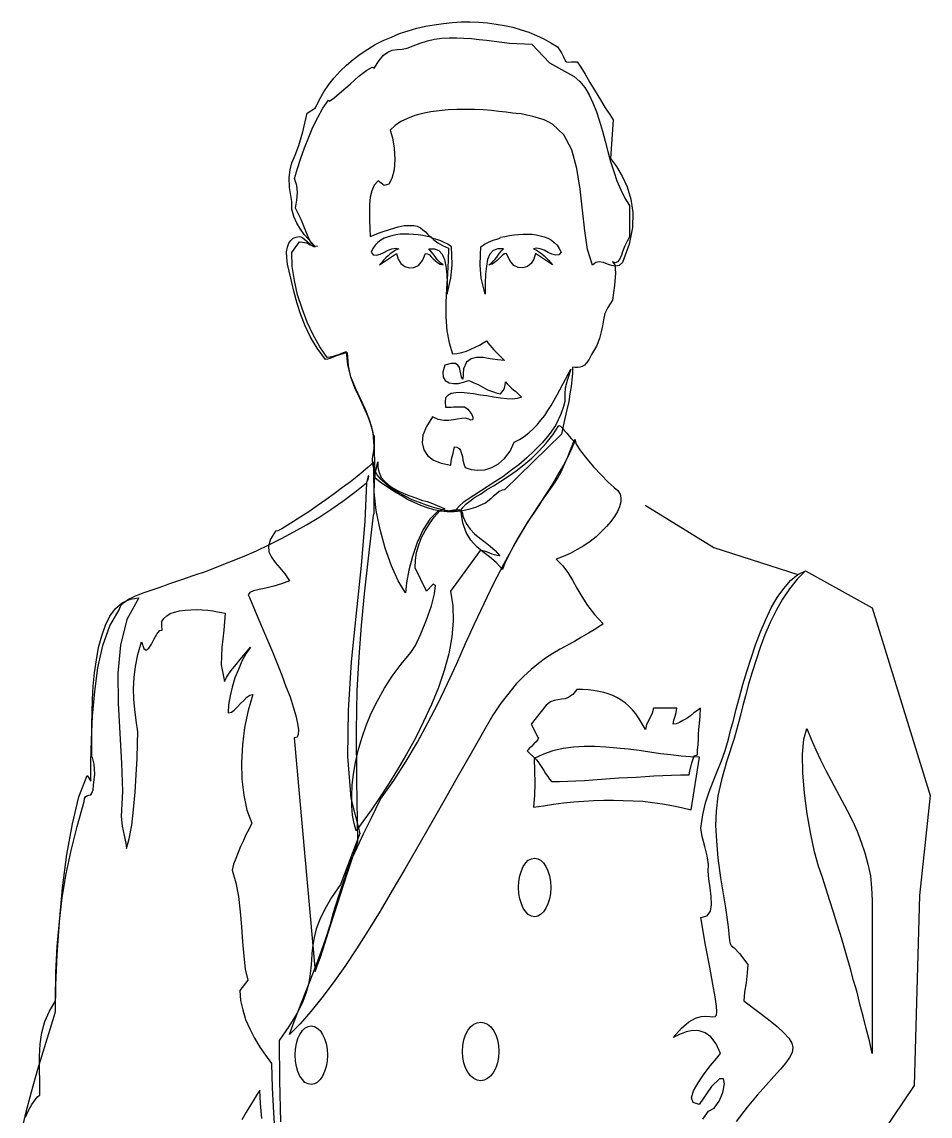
# Model space of a CAD drawing. Extents: x 905 to 967, y -115 to 70.
# Drawn here: x 909.8 to 967.1, y 1.3 to 70.3 of the extents above; entities that cross this region are included whole.
import ezdxf

# ---------------------------------------------------------------- set-up
doc = ezdxf.new("R2010")
doc.units = 0
doc.header["$LTSCALE"] = 25
doc.layers.get('0').update_dxf_attribs({"linetype": 'CONTINUOUS'})
doc.layers.add('7', color=7, linetype='CONTINUOUS')

msp = doc.modelspace()

# ---------------------------------------------------------------- linework, layer by layer
for p, q in [((949.091, 39.817), (953.422, 37.153)), ((953.422, 37.153), (958.729, 35.444)), ((958.729, 35.444), (959.207, 35.683)), ((959.207, 35.683), (963.429, 33.332))]:
    msp.add_line(p, q)
msp.add_lwpolyline([(963.429, 33.332), (967.081, 21.503), (966.414, 15.177), (966.081, 3.19), (963.429, -0.76)])
at = {"layer": '7', "linetype": 'CONTINUOUS'}
for points in [[(937.959, 45.261), (937.74, 45.321), (937.521, 45.301), (937.262, 45.261), (937.003, 45.202), (936.705, 45.162), (936.386, 45.162), (936.028, 45.221), (935.669, 45.401), (935.291, 44.783), (935.071, 44.245), (935.031, 43.748), (935.131, 43.31), (935.37, 42.951), (935.749, 42.673), (936.227, 42.473), (936.824, 42.354), (936.844, 42.572), (936.904, 42.811), (936.984, 43.111), (937.063, 43.509), (937.222, 43.488), (937.361, 43.389), (937.441, 43.27), (937.501, 43.09), (937.56, 42.891), (937.6, 42.673), (937.66, 42.434), (937.74, 42.195), (938.118, 42.075), (938.536, 42.035), (938.975, 42.055), (939.413, 42.195), (939.831, 42.434), (940.229, 42.772), (940.568, 43.23), (940.827, 43.807), (941.165, 43.966), (941.464, 44.166), (941.763, 44.385), (942.021, 44.644), (942.281, 44.902), (942.519, 45.181), (942.758, 45.48), (942.958, 45.799), (943.157, 46.117), (943.356, 46.455), (943.535, 46.794), (943.714, 47.113), (943.893, 47.452), (944.072, 47.77), (944.232, 48.089), (944.411, 48.408), (944.172, 47.691), (944.053, 47.213), (944.033, 46.874), (944.033, 46.635), (944.033, 46.376), (943.953, 46.057), (943.774, 45.56), (943.435, 44.843), (943.037, 44.285), (942.599, 43.748), (942.121, 43.27), (941.623, 42.811), (941.125, 42.373), (940.607, 41.995), (940.11, 41.617), (939.612, 41.298), (939.134, 40.98), (938.696, 40.701), (938.278, 40.442), (937.919, 40.203), (937.621, 39.984), (937.382, 39.785), (937.202, 39.586), (937.103, 39.426), (936.844, 39.446), (936.506, 39.486), (936.147, 39.566), (935.729, 39.685), (935.291, 39.825), (934.853, 39.984), (934.394, 40.163), (933.956, 40.382), (933.518, 40.621), (933.12, 40.86), (932.762, 41.139), (932.443, 41.437), (932.184, 41.736), (932.005, 42.075), (931.905, 42.394), (931.886, 42.752), (931.985, 43.409), (931.985, 44.046), (931.846, 44.743), (931.626, 45.401), (931.347, 46.017), (931.069, 46.615), (930.771, 47.232), (930.532, 47.909), (930.372, 48.626), (930.313, 49.443), (930.194, 49.423), (930.014, 49.383), (929.815, 49.303), (929.616, 49.244), (929.397, 49.164), (929.198, 49.085), (929.039, 49.045), (928.919, 49.024), (928.401, 49.741), (927.983, 50.438), (927.644, 51.136), (927.365, 51.832), (927.127, 52.549), (926.927, 53.326), (926.728, 54.143), (926.529, 55.038), (926.489, 55.457), (926.47, 55.815), (926.529, 56.114), (926.609, 56.353), (926.728, 56.532), (926.888, 56.672), (927.067, 56.751), (927.266, 56.791), (927.365, 56.771), (927.485, 56.691), (927.625, 56.592), (927.764, 56.473), (927.904, 56.333), (928.023, 56.234), (928.162, 56.154), (928.262, 56.134), (928.082, 56.353), (927.843, 56.612), (927.585, 56.911), (927.346, 57.249), (927.107, 57.627), (926.927, 58.046), (926.808, 58.503), (926.789, 59.002), (926.649, 59.878), (926.629, 60.515), (926.689, 60.993), (926.808, 61.431), (927.007, 61.909), (927.246, 62.526), (927.485, 63.382), (927.764, 64.578), (928.282, 64.916), (928.541, 65.433), (928.819, 65.911), (929.138, 66.369), (929.477, 66.807), (929.855, 67.226), (930.253, 67.604), (930.672, 67.962), (931.109, 68.301), (931.586, 68.62), (932.064, 68.899), (932.562, 69.158), (933.08, 69.376), (933.598, 69.596), (934.136, 69.775), (934.693, 69.934), (935.231, 70.053), (935.789, 70.153), (936.366, 70.233), (936.923, 70.292), (937.481, 70.332), (938.039, 70.332), (938.597, 70.313), (939.154, 70.273), (939.691, 70.193), (940.229, 70.114), (940.747, 69.994), (941.265, 69.835), (941.763, 69.675), (942.241, 69.476), (942.698, 69.257), (943.136, 69.018), (943.555, 68.759), (943.814, 68.381), (943.953, 68.122), (944.033, 67.943), (944.072, 67.843), (944.133, 67.803), (944.232, 67.784), (944.451, 67.803), (944.81, 67.803), (945.028, 67.465), (945.307, 67.027), (945.606, 66.509), (945.944, 65.951), (946.283, 65.414), (946.582, 64.896), (946.861, 64.477), (947.079, 64.159), (946.901, 61.709), (947.278, 61.192), (947.637, 60.595), (947.955, 59.918), (948.194, 59.141), (948.314, 58.304), (948.294, 57.349), (948.095, 56.293), (947.677, 55.138), (947.458, 54.959), (947.239, 54.919), (946.98, 54.959), (946.721, 55.038), (946.462, 55.138), (946.203, 55.178), (945.984, 55.138), (945.765, 54.979), (945.466, 55.955), (945.287, 57.15), (945.148, 58.444), (944.988, 59.778), (944.789, 61.072), (944.471, 62.248), (943.973, 63.203), (943.256, 63.88), (943.017, 64), (942.719, 64.14), (942.36, 64.259), (942.002, 64.358), (941.623, 64.438), (941.265, 64.517), (940.966, 64.557), (940.727, 64.578), (940.328, 64.637), (939.871, 64.677), (939.393, 64.737), (938.875, 64.777), (938.337, 64.796), (937.78, 64.796), (937.222, 64.796), (936.665, 64.777), (936.107, 64.716), (935.569, 64.657), (935.052, 64.538), (934.553, 64.418), (934.096, 64.239), (933.677, 64.039), (933.319, 63.781), (933.001, 63.502), (933.16, 63.004), (933.26, 62.367), (933.3, 61.65), (933.26, 60.993), (933.12, 60.435), (932.921, 60.077), (932.622, 59.997), (932.244, 60.296), (932.005, 60.017), (931.846, 59.658), (931.746, 59.26), (931.706, 58.803), (931.706, 58.325), (931.706, 57.806), (931.726, 57.288), (931.746, 56.791), (932.443, 57.05), (933.021, 57.249), (933.499, 57.389), (933.897, 57.468), (934.235, 57.488), (934.494, 57.488), (934.713, 57.428), (934.912, 57.328), (935.071, 57.209), (935.231, 57.07), (935.39, 56.911), (935.569, 56.751), (935.768, 56.572), (936.007, 56.393), (936.307, 56.213), (936.684, 56.054), (936.665, 55.278), (936.625, 54.421), (936.565, 53.506), (936.525, 52.609), (936.525, 51.693), (936.585, 50.837), (936.724, 50.06), (936.944, 49.383), (937.222, 49.403), (937.521, 49.462), (937.82, 49.542), (938.098, 49.662), (938.377, 49.801), (938.636, 49.921), (938.875, 50.06), (939.075, 50.2), (939.174, 50.06), (939.293, 49.921), (939.413, 49.781), (939.552, 49.622), (939.712, 49.462), (939.871, 49.303), (940.05, 49.124), (940.229, 48.965), (939.771, 49.005), (939.313, 49.064), (938.875, 49.144), (938.457, 49.144), (938.118, 49.064), (937.82, 48.846), (937.64, 48.427), (937.581, 47.77), (937.501, 47.909), (937.461, 48.108), (937.422, 48.308), (937.382, 48.507), (937.282, 48.666), (937.122, 48.766), (936.844, 48.766), (936.445, 48.666), (936.326, 48.228), (936.346, 47.909), (936.485, 47.691), (936.724, 47.551), (937.003, 47.511), (937.321, 47.511), (937.64, 47.591), (937.939, 47.691), (938.078, 47.651), (938.278, 47.551), (938.557, 47.432), (938.855, 47.272), (939.154, 47.113), (939.473, 46.994), (939.751, 46.894), (939.97, 46.854), (940.129, 47.053), (940.229, 47.213), (940.269, 47.392), (940.289, 47.611), (940.389, 47.491), (940.508, 47.352), (940.647, 47.232), (940.787, 47.113), (940.926, 46.994), (941.066, 46.874), (941.185, 46.755), (941.285, 46.635), (941.026, 46.555), (940.727, 46.516), (940.368, 46.535), (939.97, 46.575), (939.552, 46.635), (939.114, 46.715), (938.676, 46.774), (938.258, 46.854), (937.86, 46.894), (937.481, 46.934), (937.143, 46.914), (936.864, 46.874), (936.645, 46.755), (936.506, 46.595), (936.466, 46.336), (936.506, 46.017), (936.605, 46.017), (936.724, 46.017), (936.864, 46.017), (937.003, 46.038), (937.162, 46.038), (937.321, 46.038), (937.501, 46.038), (937.7, 46.038), (937.899, 45.879), (938.039, 45.719), (938.158, 45.54), (938.218, 45.38), (938.218, 45.261), (938.178, 45.202), (938.098, 45.181), (937.959, 45.261)], [(932.064, 41.517), (932.005, 44.226), (932.005, 43.568), (931.925, 44.385), (931.726, 45.141), (931.448, 45.858), (931.129, 46.535), (930.811, 47.213), (930.532, 47.93), (930.333, 48.686), (930.253, 49.502), (930.154, 49.483), (930.034, 49.443), (929.895, 49.383), (929.735, 49.323), (929.576, 49.263), (929.397, 49.204), (929.218, 49.164), (929.019, 49.144), (928.561, 49.821), (928.142, 50.578), (927.764, 51.375), (927.445, 52.231), (927.166, 53.107), (926.967, 54.003), (926.828, 54.899), (926.789, 55.775), (927.286, 56.452), (927.466, 56.433), (927.604, 56.412), (927.724, 56.373), (927.843, 56.313), (927.963, 56.253), (928.103, 56.213), (928.242, 56.194), (928.421, 56.174), (928.242, 56.154), (928.063, 56.333), (927.883, 56.612), (927.724, 57.01), (927.565, 57.428), (927.386, 57.866), (927.206, 58.245), (927.028, 58.564), (927.107, 59.081), (927.147, 59.559), (927.107, 59.997), (926.967, 60.455), (927.166, 61.072), (927.365, 61.73), (927.604, 62.386), (927.864, 63.044), (928.122, 63.681), (928.441, 64.299), (928.76, 64.876), (929.119, 65.393), (929.178, 65.334), (929.477, 65.533), (929.934, 65.931), (930.472, 66.409), (931.029, 66.908), (931.527, 67.285), (931.865, 67.484), (932.005, 67.405), (932.303, 67.903), (932.582, 68.241), (932.861, 68.421), (933.14, 68.54), (933.439, 68.58), (933.757, 68.62), (934.076, 68.679), (934.454, 68.819), (934.892, 68.998), (935.35, 69.137), (935.808, 69.237), (936.267, 69.297), (936.724, 69.317), (937.202, 69.317), (937.66, 69.297), (938.138, 69.277), (938.616, 69.217), (939.094, 69.177), (939.572, 69.118), (940.05, 69.058), (940.528, 68.998), (941.006, 68.958), (941.484, 68.938), (941.942, 68.918), (943.057, 67.744), (944.192, 67.126), (944.611, 66.887), (944.969, 66.569), (945.287, 66.19), (945.566, 65.732), (945.805, 65.215), (946.024, 64.657), (946.223, 64.06), (946.402, 63.442), (946.582, 62.805), (946.741, 62.148), (946.92, 61.51), (947.119, 60.893), (947.318, 60.296), (947.557, 59.738), (947.817, 59.201), (948.115, 58.742), (948.115, 56.771), (947.955, 56.492), (947.817, 56.194), (947.697, 55.875), (947.597, 55.596), (947.478, 55.337), (947.358, 55.178), (947.219, 55.118), (947.04, 55.178), (947.179, 54.999), (947.219, 54.461), (947.159, 53.684), (947.04, 52.768), (946.741, 52.31), (946.562, 51.912), (946.462, 51.514), (946.402, 51.136), (946.323, 50.757), (946.223, 50.339), (946.024, 49.861), (945.705, 49.343), (945.566, 49.045), (945.426, 48.825), (945.267, 48.666), (945.128, 48.567), (944.969, 48.527), (944.829, 48.507), (944.67, 48.507), (944.51, 48.527), (944.51, 48.129), (944.471, 47.731), (944.431, 47.312), (944.351, 46.854), (944.272, 46.356), (944.133, 45.759), (943.993, 45.102), (943.814, 44.305), (940.229, 40.8), (940.07, 40.76), (939.89, 40.681), (939.712, 40.542), (939.532, 40.382), (939.353, 40.223), (939.174, 40.064), (939.014, 39.944), (938.855, 39.884), (938.397, 39.685), (937.939, 39.546), (937.481, 39.446), (937.043, 39.406), (936.605, 39.406), (936.187, 39.446), (935.768, 39.526), (935.35, 39.645), (934.932, 39.804), (934.514, 39.984), (934.096, 40.183), (933.698, 40.422), (933.279, 40.661), (932.881, 40.94), (932.463, 41.219), (932.064, 41.517)], [(935.619, 56.731), (935.34, 56.791), (935.062, 56.85), (934.762, 56.89), (934.484, 56.911), (934.185, 56.93), (933.906, 56.93), (933.628, 56.93), (933.369, 56.89), (933.109, 56.831), (932.87, 56.771), (932.631, 56.672), (932.413, 56.552), (932.233, 56.412), (932.055, 56.234), (931.915, 56.035), (931.795, 55.796), (931.935, 55.636), (932.134, 55.596), (932.373, 55.676), (932.612, 55.775), (932.87, 55.915), (933.109, 56.014), (933.349, 56.054), (933.548, 55.995), (933.349, 55.915), (933.17, 55.796), (933.01, 55.696), (932.87, 55.557), (932.732, 55.437), (932.592, 55.297), (932.472, 55.138), (932.333, 54.999), (933.408, 55.716), (933.508, 55.357), (933.687, 55.078), (933.926, 54.879), (934.205, 54.799), (934.504, 54.82), (934.783, 54.959), (935.041, 55.258), (935.24, 55.716), (935.36, 55.696), (935.479, 55.616), (935.599, 55.497), (935.718, 55.377), (935.838, 55.258), (935.997, 55.138), (936.156, 55.038), (936.356, 54.999), (936.196, 55.098), (936.077, 55.218), (935.977, 55.337), (935.858, 55.477), (935.778, 55.596), (935.678, 55.735), (935.559, 55.875), (935.439, 56.014), (935.798, 56.014), (936.077, 55.895), (936.296, 55.676), (936.435, 55.337), (936.515, 54.919), (936.575, 54.401), (936.595, 53.824), (936.595, 53.147), (936.834, 54.162), (936.914, 54.979), (936.893, 55.636), (936.874, 56.134), (936.635, 56.293), (936.415, 56.412), (936.196, 56.512), (936.017, 56.572), (935.858, 56.612), (935.718, 56.651), (935.638, 56.691), (935.619, 56.731)], [(939.97, 56.731), (940.249, 56.791), (940.528, 56.85), (940.827, 56.89), (941.105, 56.911), (941.404, 56.93), (941.683, 56.93), (941.962, 56.93), (942.22, 56.89), (942.48, 56.831), (942.719, 56.771), (942.958, 56.672), (943.176, 56.552), (943.356, 56.412), (943.535, 56.234), (943.674, 56.035), (943.794, 55.796), (943.654, 55.636), (943.455, 55.596), (943.216, 55.676), (942.977, 55.775), (942.719, 55.915), (942.48, 56.014), (942.241, 56.054), (942.042, 55.995), (942.241, 55.915), (942.419, 55.796), (942.579, 55.696), (942.719, 55.557), (942.857, 55.437), (942.997, 55.297), (943.117, 55.138), (943.256, 54.999), (942.181, 55.716), (942.081, 55.357), (941.902, 55.078), (941.663, 54.879), (941.384, 54.799), (941.086, 54.82), (940.807, 54.959), (940.548, 55.258), (940.349, 55.716), (940.229, 55.696), (940.11, 55.616), (939.99, 55.497), (939.871, 55.377), (939.751, 55.258), (939.592, 55.138), (939.433, 55.038), (939.234, 54.999), (939.393, 55.098), (939.513, 55.218), (939.612, 55.337), (939.731, 55.477), (939.811, 55.596), (939.911, 55.735), (940.03, 55.875), (940.15, 56.014), (939.791, 56.014), (939.513, 55.895), (939.293, 55.676), (939.154, 55.337), (939.075, 54.919), (939.014, 54.401), (938.995, 53.824), (938.995, 53.147), (938.756, 54.162), (938.676, 54.979), (938.696, 55.636), (938.716, 56.134), (938.955, 56.293), (939.174, 56.412), (939.393, 56.512), (939.572, 56.572), (939.731, 56.612), (939.871, 56.651), (939.951, 56.691), (939.97, 56.731)], [(943.654, 44.843), (943.754, 44.803), (943.873, 44.684), (944.013, 44.524), (944.152, 44.365), (944.292, 44.186), (944.431, 44.026), (944.55, 43.907), (944.65, 43.867), (944.451, 43.369), (944.212, 42.872), (943.953, 42.354), (943.654, 41.856), (943.356, 41.338), (943.037, 40.84), (942.698, 40.322), (942.38, 39.804), (942.042, 39.287), (941.703, 38.789), (941.384, 38.271), (941.086, 37.774), (940.787, 37.256), (940.528, 36.758), (940.289, 36.26), (940.089, 35.762), (939.691, 36.2), (939.274, 36.559), (938.855, 36.877), (938.457, 37.216), (938.098, 37.614), (937.799, 38.092), (937.581, 38.709), (937.461, 39.506), (937.581, 39.685), (937.78, 39.884), (938.039, 40.083), (938.337, 40.303), (938.696, 40.521), (939.094, 40.781), (939.532, 41.039), (939.99, 41.338), (940.468, 41.657), (940.966, 41.995), (941.444, 42.373), (941.942, 42.792), (942.4, 43.249), (942.857, 43.727), (943.276, 44.265), (943.654, 44.843)], [(926.649, 6.409), (926.888, 7.066), (927.246, 7.982), (927.665, 9.058), (928.122, 10.233), (928.561, 11.387), (928.939, 12.463), (929.238, 13.379), (929.417, 14.036), (929.756, 15.152), (930.054, 16.047), (930.333, 16.824), (930.611, 17.541), (930.95, 18.258), (931.328, 19.075), (931.806, 20.05), (932.403, 21.265), (933.239, 22.44), (934.016, 23.655), (934.733, 24.869), (935.39, 26.084), (936.028, 27.318), (936.625, 28.573), (937.202, 29.828), (937.76, 31.083), (938.337, 32.337), (938.935, 33.611), (939.532, 34.866), (940.19, 36.14), (940.886, 37.395), (941.623, 38.65), (942.44, 39.905), (943.336, 41.139), (943.555, 41.497), (943.794, 41.935), (944.013, 42.413), (944.212, 42.872), (944.391, 43.31), (944.531, 43.668), (944.611, 43.907), (944.65, 43.987), (944.749, 43.668), (945.009, 43.249), (945.407, 42.752), (945.845, 42.234), (946.323, 41.736), (946.761, 41.278), (947.14, 40.94), (947.379, 40.741), (947.517, 40.521), (947.557, 40.282), (947.557, 40.024), (947.478, 39.725), (947.358, 39.426), (947.159, 39.108), (946.941, 38.789), (946.662, 38.47), (946.343, 38.151), (946.004, 37.833), (945.625, 37.535), (945.227, 37.256), (944.81, 37.017), (944.372, 36.778), (943.913, 36.579), (943.475, 36.419), (943.873, 36.021), (944.212, 35.563), (944.51, 35.085), (944.789, 34.587), (945.108, 34.05), (945.466, 33.492), (945.904, 32.915), (946.442, 32.337), (945.984, 32.018), (945.526, 31.739), (945.088, 31.481), (944.63, 31.222), (944.192, 30.983), (943.734, 30.724), (943.276, 30.465), (942.818, 30.166), (942.36, 29.828), (941.902, 29.449), (941.424, 29.011), (940.966, 28.533), (940.488, 27.956), (939.99, 27.318), (939.492, 26.562), (938.995, 25.726), (938.118, 24.173), (937.242, 22.639), (936.386, 21.145), (935.55, 19.672), (934.733, 18.238), (933.937, 16.844), (933.14, 15.49), (932.383, 14.195), (931.607, 12.961), (930.871, 11.806), (930.133, 10.691), (929.417, 9.675), (928.7, 8.719), (928.003, 7.863), (927.326, 7.087), (926.649, 6.409)], [(928.262, 10.373), (928.302, 10.432), (928.401, 10.731), (928.6, 11.288), (928.879, 12.145), (929.238, 13.279), (929.695, 14.713), (930.273, 16.485), (930.97, 18.576), (930.91, 22.48), (930.89, 25.586), (930.93, 28.115), (931.049, 30.246), (931.188, 32.217), (931.387, 34.229), (931.647, 36.479), (931.945, 39.187), (932.005, 39.327), (931.985, 40.542), (931.965, 41.896), (931.945, 42.553), (931.825, 42.413), (931.626, 42.214), (931.308, 41.955), (930.93, 41.637), (930.492, 41.298), (929.995, 40.94), (929.477, 40.542), (928.939, 40.163), (928.401, 39.785), (927.864, 39.406), (927.365, 39.088), (926.908, 38.789), (926.51, 38.53), (926.171, 38.331), (925.912, 38.212), (925.773, 38.172), (925.454, 37.674), (925.335, 37.236), (925.354, 36.877), (925.514, 36.539), (925.753, 36.2), (926.032, 35.861), (926.35, 35.484), (926.649, 35.046), (926.151, 34.846), (925.653, 34.707), (925.155, 34.587), (924.737, 34.507), (924.379, 34.408), (924.14, 34.308), (924.04, 34.169), (924.12, 33.99), (924.379, 33.392), (924.658, 32.735), (924.956, 32.039), (925.255, 31.301), (925.574, 30.564), (925.872, 29.828), (926.171, 29.091), (926.43, 28.374), (926.689, 27.717), (926.888, 27.08), (927.047, 26.522), (927.166, 26.044), (927.227, 25.646), (927.206, 25.347), (927.127, 25.168), (926.948, 25.128), (928.262, 10.373)], [(932.224, 42.553), (932.224, 42.195), (932.303, 41.876), (932.443, 41.577), (932.642, 41.338), (932.901, 41.099), (933.2, 40.9), (933.518, 40.72), (933.877, 40.561), (934.235, 40.402), (934.614, 40.282), (934.972, 40.143), (935.33, 40.043), (935.669, 39.924), (935.968, 39.804), (936.227, 39.705), (936.445, 39.586), (935.968, 39.406), (935.51, 38.948), (935.092, 38.291), (934.713, 37.475), (934.415, 36.579), (934.176, 35.722), (934.036, 34.926), (933.977, 34.289), (933.518, 35.046), (933.08, 36.001), (932.682, 37.097), (932.363, 38.291), (932.124, 39.486), (932.005, 40.641), (932.045, 41.696), (932.224, 42.553)], [(909.762, 0.315), (910.021, 1.431), (910.359, 2.785), (910.778, 4.219), (911.196, 5.593), (911.554, 6.748), (911.793, 7.565), (911.893, 7.863), (911.912, 9.516), (911.992, 11.427), (912.132, 13.518), (912.331, 15.67), (912.59, 17.76), (912.949, 19.712), (913.366, 21.405), (913.884, 22.759), (914.123, 22.4), (914.123, 23.615), (914.163, 25.009), (914.223, 26.503), (914.362, 28.056), (914.561, 29.549), (914.88, 30.963), (915.318, 32.198), (915.895, 33.213), (915.956, 33.372), (916.035, 33.512), (916.174, 33.651), (916.314, 33.771), (916.493, 33.89), (916.712, 33.99), (916.931, 34.09), (917.17, 34.189), (917.409, 34.289), (917.668, 34.369), (917.927, 34.448), (918.166, 34.547), (918.424, 34.627), (918.663, 34.707), (918.883, 34.786), (919.101, 34.886), (919.858, 35.125), (920.635, 35.404), (921.412, 35.662), (922.188, 35.961), (922.985, 36.28), (923.782, 36.598), (924.558, 36.937), (925.354, 37.315), (926.151, 37.713), (926.927, 38.132), (927.724, 38.57), (928.501, 39.048), (929.257, 39.546), (930.014, 40.083), (930.771, 40.641), (931.507, 41.238), (931.607, 41.437), (931.666, 41.657), (931.626, 41.676), (931.507, 41.238), (931.408, 38.809), (931.169, 36.021), (930.85, 33.014), (930.552, 29.927), (930.353, 26.861), (930.313, 23.953), (930.532, 21.325), (931.089, 19.094), (929.875, 15.869), (929.297, 15.052), (928.879, 14.315), (928.561, 13.658), (928.342, 13.08), (928.202, 12.523), (928.122, 12.025), (928.063, 11.547), (928.042, 11.069), (928.003, 10.591), (927.943, 10.094), (927.843, 9.576), (927.684, 8.998), (927.445, 8.381), (927.087, 7.684), (926.609, 6.907), (925.992, 6.031), (926.012, 3.502), (926.091, 0.893)], [(937.581, 39.128), (937.799, 38.669), (938.059, 38.311), (938.337, 38.013), (938.656, 37.734), (938.995, 37.495), (939.313, 37.236), (939.632, 36.957), (939.93, 36.619), (939.751, 36.638), (939.592, 36.678), (939.433, 36.718), (939.293, 36.798), (939.154, 36.858), (939.014, 36.898), (938.855, 36.937), (938.676, 36.957), (936.804, 34.388), (936.963, 33.472), (936.984, 32.496), (936.904, 31.501), (936.705, 30.445), (936.406, 29.39), (936.047, 28.314), (935.609, 27.239), (935.111, 26.164), (934.593, 25.108), (934.036, 24.093), (933.459, 23.137), (932.901, 22.201), (932.324, 21.344), (931.806, 20.568), (931.288, 19.851), (930.85, 19.253), (930.731, 19.731), (930.632, 20.249), (930.592, 20.847), (930.592, 21.464), (930.611, 22.141), (930.691, 22.838), (930.811, 23.575), (930.99, 24.332), (931.209, 25.108), (931.487, 25.905), (931.806, 26.681), (932.204, 27.478), (932.642, 28.275), (933.14, 29.032), (933.698, 29.788), (934.315, 30.525), (934.593, 30.963), (934.932, 31.7), (935.291, 32.576), (935.609, 33.472), (935.808, 34.229), (935.868, 34.746), (935.709, 34.826), (935.291, 34.388), (934.574, 35.861), (934.593, 36.36), (934.673, 36.837), (934.813, 37.315), (934.992, 37.774), (935.211, 38.212), (935.49, 38.65), (935.789, 39.068), (936.127, 39.446), (936.466, 39.466), (936.764, 39.486), (937.023, 39.526), (937.222, 39.526), (937.382, 39.526), (937.481, 39.446), (937.56, 39.327), (937.581, 39.128)], [(952.735, 1.053), (953.093, 1.57), (953.452, 1.75), (953.77, 2.188), (954.009, 2.745), (954.109, 3.283), (954.049, 3.601), (953.791, 3.601), (953.292, 3.123), (952.496, 1.989), (952.118, 2.108), (952.018, 2.407), (952.138, 2.845), (952.437, 3.362), (952.814, 3.92), (953.213, 4.438), (953.591, 4.896), (953.85, 5.214), (953.571, 5.812), (953.252, 6.25), (952.894, 6.509), (952.516, 6.628), (952.098, 6.648), (951.68, 6.569), (951.261, 6.409), (950.863, 6.21), (951.381, 6.808), (951.859, 7.206), (952.277, 7.425), (952.636, 7.544), (952.934, 7.565), (953.173, 7.544), (953.372, 7.525), (953.512, 7.544), (953.591, 7.624), (953.611, 7.843), (953.591, 8.202), (953.512, 8.779), (953.372, 9.576), (953.173, 10.651), (952.915, 12.045), (952.615, 13.797), (953.014, 13.897), (953.213, 14.195), (953.292, 14.614), (953.273, 15.112), (953.193, 15.67), (953.114, 16.227), (953.074, 16.724), (953.093, 17.143), (953.014, 17.681), (952.854, 18.278), (952.695, 18.895), (952.615, 19.433), (952.735, 20.269), (952.915, 21.026), (953.133, 21.723), (953.392, 22.38), (953.651, 23.018), (953.91, 23.674), (954.149, 24.332), (954.348, 25.049), (954.487, 25.586), (954.667, 26.224), (954.846, 26.941), (955.045, 27.697), (955.264, 28.494), (955.523, 29.33), (955.782, 30.166), (956.06, 31.003), (956.379, 31.819), (956.718, 32.596), (957.056, 33.332), (957.435, 33.99), (957.853, 34.568), (958.271, 35.065), (958.729, 35.444), (959.207, 35.683)], [(959.207, 35.683), (958.689, 35.145), (958.212, 34.547), (957.774, 33.89), (957.375, 33.173), (956.997, 32.416), (956.658, 31.64), (956.359, 30.843), (956.1, 30.047), (955.842, 29.271), (955.622, 28.514), (955.423, 27.777), (955.244, 27.1), (955.085, 26.482), (954.945, 25.925), (954.826, 25.467), (954.706, 25.089), (954.248, 23.674), (953.91, 22.48), (953.69, 21.464), (953.571, 20.508), (953.531, 19.592), (953.591, 18.637), (953.69, 17.541), (953.85, 16.286), (954.169, 14.395), (954.328, 13.2), (954.408, 12.523), (954.448, 12.184), (954.527, 12.025), (954.706, 11.866), (955.045, 11.527), (955.582, 10.83), (955.543, 10.293), (955.463, 9.675), (955.364, 9.078), (955.324, 8.52), (956.18, 7.883), (956.877, 7.345), (957.435, 6.907), (957.853, 6.509), (958.172, 6.17), (958.35, 5.851), (958.411, 5.573), (958.371, 5.275), (958.212, 4.956), (957.973, 4.617), (957.634, 4.219), (957.216, 3.761), (956.737, 3.203), (956.16, 2.566), (955.543, 1.809), (954.846, 0.913)], [(909.981, 1.192), (910.181, 1.61), (910.399, 1.989), (910.598, 2.287), (910.778, 2.486), (910.897, 2.566), (910.897, 3.422), (910.877, 4.239), (910.877, 5.036), (910.917, 5.792), (911.017, 6.529), (911.216, 7.226), (911.495, 7.883), (911.893, 8.52), (911.912, 10.312), (911.992, 11.965), (912.132, 13.539), (912.311, 15.052), (912.55, 16.546), (912.869, 18.019), (913.247, 19.532), (913.685, 21.106), (913.705, 21.305), (913.785, 21.405), (913.864, 21.464), (913.984, 21.504), (914.103, 21.544), (914.183, 21.644), (914.263, 21.843), (914.282, 22.141), (914.362, 22.838), (914.322, 23.475), (914.223, 23.894), (914.183, 23.913), (914.183, 24.511), (914.183, 25.188), (914.183, 25.945), (914.202, 26.742), (914.223, 27.557), (914.263, 28.394), (914.342, 29.231), (914.462, 30.047), (914.601, 30.843), (914.8, 31.58), (915.039, 32.238), (915.318, 32.815), (915.677, 33.293), (916.094, 33.651), (916.593, 33.89), (917.15, 33.97), (916.394, 32.596), (915.975, 30.983), (915.816, 29.21), (915.836, 27.318), (915.935, 25.407), (916.055, 23.536), (916.115, 21.763), (916.035, 20.17), (916.094, 19.553), (916.214, 18.975), (916.314, 18.477), (916.373, 18.138), (916.532, 18.756), (916.692, 19.612), (916.811, 20.608), (916.911, 21.703), (916.97, 22.798), (917.031, 23.834), (917.05, 24.77), (917.071, 25.507), (916.97, 26.224), (916.891, 26.92), (916.832, 27.578), (916.811, 28.255), (916.851, 28.932), (916.931, 29.629), (917.071, 30.386), (917.309, 31.202), (917.449, 30.764), (917.608, 30.664), (917.767, 30.784), (917.947, 31.043), (918.106, 31.381), (918.285, 31.68), (918.464, 31.899), (918.623, 31.939), (918.584, 32.217), (918.604, 32.477), (918.724, 32.676), (918.902, 32.835), (919.122, 32.974), (919.4, 33.074), (919.719, 33.154), (920.057, 33.193), (920.416, 33.213), (920.775, 33.233), (921.133, 33.213), (921.492, 33.193), (921.81, 33.154), (922.108, 33.093), (922.368, 33.054), (922.586, 32.994)], [(922.586, 32.994), (922.506, 31.939), (922.387, 30.843), (922.347, 29.748), (922.546, 28.693), (922.666, 28.952), (922.845, 29.21), (923.045, 29.489), (923.283, 29.768), (923.522, 30.047), (923.761, 30.346), (923.981, 30.604), (924.18, 30.863), (923.901, 30.445), (923.642, 29.967), (923.423, 29.449), (923.204, 28.912), (923.024, 28.334), (922.905, 27.777), (922.806, 27.219), (922.785, 26.702), (922.985, 26.761), (923.164, 26.88), (923.363, 27.08), (923.562, 27.299), (923.761, 27.498), (923.96, 27.697), (924.14, 27.817), (924.339, 27.876), (924.04, 26.861), (923.821, 25.786), (923.682, 24.69), (923.622, 23.575), (923.642, 22.52), (923.761, 21.504), (923.96, 20.568), (924.279, 19.752), (924.1, 19.393), (923.901, 19.014), (923.742, 18.656), (923.562, 18.278), (923.403, 17.899), (923.264, 17.521), (923.124, 17.163), (923.024, 16.785), (923.264, 15.988), (923.423, 15.112), (923.543, 14.155), (923.622, 13.2), (923.682, 12.244), (923.761, 11.348), (923.861, 10.532), (924.021, 9.834), (923.522, 9.177), (923.562, 8.56), (923.702, 7.963), (923.881, 7.345), (924.14, 6.768), (924.438, 6.17), (924.777, 5.613), (925.136, 5.095), (925.514, 4.577), (925.553, 3.044), (925.633, 1.451), (925.753, -0.202)], [(952.397, 24.053), (952.397, 24.351), (952.437, 24.71), (952.456, 25.068), (952.456, 25.367), (952.476, 25.666), (952.536, 26.044), (952.576, 26.503), (952.596, 27), (952.397, 26.861), (952.177, 26.702), (951.959, 26.522), (951.719, 26.363), (951.48, 26.224), (951.261, 26.104), (951.062, 26.025), (950.863, 26.004), (950.903, 26.243), (950.983, 26.503), (951.062, 26.742), (951.102, 27), (949.629, 27), (949.549, 26.681), (949.37, 26.323), (949.19, 25.965), (949.111, 25.666), (948.911, 26.025), (948.712, 26.343), (948.513, 26.641), (948.294, 26.901), (948.075, 27.14), (947.836, 27.339), (947.578, 27.518), (947.318, 27.677), (947.06, 27.796), (946.761, 27.916), (946.482, 27.996), (946.164, 28.056), (945.845, 28.115), (945.506, 28.155), (945.148, 28.175), (944.789, 28.175), (944.531, 27.876), (944.272, 27.697), (944.053, 27.597), (943.814, 27.578), (943.595, 27.538), (943.356, 27.498), (943.117, 27.398), (942.857, 27.199), (941.902, 26.004), (942.32, 25.168), (942.36, 25.128), (942.32, 25.028), (942.22, 24.889), (942.081, 24.75), (941.922, 24.59), (941.782, 24.451), (941.683, 24.351), (941.643, 24.312), (942.241, 23.754), (942.34, 23.615), (942.459, 23.456), (942.579, 23.257), (942.698, 23.077), (942.818, 22.878), (942.958, 22.699), (943.057, 22.52), (943.176, 22.38), (943.694, 22.38), (944.212, 22.4), (944.73, 22.42), (945.267, 22.44), (945.805, 22.48), (946.343, 22.52), (946.88, 22.559), (947.438, 22.599), (947.976, 22.619), (948.533, 22.659), (949.091, 22.699), (949.648, 22.739), (950.206, 22.759), (950.763, 22.778), (951.321, 22.798), (951.879, 22.798), (951.919, 23.037), (952.038, 23.555), (952.198, 23.993), (952.397, 24.053)], [(959.306, 25.726), (959.565, 25.049), (959.864, 24.372), (960.163, 23.735), (960.502, 23.077), (960.84, 22.44), (961.179, 21.803), (961.517, 21.185), (961.856, 20.548), (962.174, 19.891), (962.473, 19.234), (962.732, 18.557), (962.971, 17.88), (963.15, 17.163), (963.31, 16.426), (963.389, 15.67), (963.429, 14.873), (963.429, 5.214), (963.249, 6.011), (963.05, 6.788), (962.851, 7.565), (962.652, 8.321), (962.473, 9.078), (962.254, 9.815), (962.055, 10.551), (961.856, 11.268), (961.636, 12.005), (961.418, 12.722), (961.198, 13.439), (960.98, 14.136), (960.76, 14.853), (960.521, 15.57), (960.282, 16.307), (960.043, 17.023), (959.784, 17.939), (959.545, 19.054), (959.327, 20.329), (959.147, 21.644), (959.048, 22.918), (959.027, 24.093), (959.107, 25.049), (959.306, 25.726)], [(942.101, 23.834), (942.121, 23.057), (942.141, 22.281), (942.121, 21.484), (942.042, 20.747), (942.679, 20.847), (943.316, 20.946), (943.953, 21.026), (944.59, 21.086), (945.227, 21.145), (945.845, 21.185), (946.482, 21.206), (947.1, 21.206), (947.716, 21.185), (948.334, 21.166), (948.951, 21.126), (949.569, 21.046), (950.186, 20.967), (950.784, 20.867), (951.401, 20.728), (951.998, 20.588), (952.536, 23.913), (951.959, 23.934), (951.361, 23.974), (950.723, 24.053), (950.067, 24.133), (949.39, 24.232), (948.712, 24.332), (948.016, 24.412), (947.318, 24.491), (946.622, 24.55), (945.925, 24.59), (945.248, 24.59), (944.571, 24.55), (943.913, 24.451), (943.276, 24.312), (942.679, 24.112), (942.101, 23.834)], [(942.121, 17.541), (942.32, 17.501), (942.499, 17.402), (942.679, 17.242), (942.838, 17.003), (942.958, 16.745), (943.057, 16.426), (943.117, 16.068), (943.136, 15.689), (943.117, 15.311), (943.057, 14.972), (942.958, 14.654), (942.838, 14.375), (942.679, 14.155), (942.499, 13.977), (942.32, 13.877), (942.121, 13.837), (941.922, 13.877), (941.723, 13.977), (941.564, 14.155), (941.404, 14.375), (941.285, 14.654), (941.185, 14.972), (941.125, 15.311), (941.105, 15.689), (941.125, 16.068), (941.185, 16.426), (941.285, 16.745), (941.404, 17.003), (941.564, 17.242), (941.723, 17.402), (941.922, 17.501), (942.121, 17.541)], [(928.023, 6.947), (928.222, 6.907), (928.401, 6.808), (928.58, 6.648), (928.74, 6.409), (928.859, 6.151), (928.959, 5.832), (929.019, 5.474), (929.039, 5.095), (929.019, 4.717), (928.959, 4.378), (928.859, 4.06), (928.74, 3.781), (928.58, 3.562), (928.401, 3.383), (928.222, 3.283), (928.023, 3.243), (927.824, 3.283), (927.625, 3.383), (927.466, 3.562), (927.306, 3.781), (927.187, 4.06), (927.087, 4.378), (927.028, 4.717), (927.007, 5.095), (927.028, 5.474), (927.087, 5.832), (927.187, 6.151), (927.306, 6.409), (927.466, 6.648), (927.625, 6.808), (927.824, 6.907), (928.023, 6.947)], [(938.716, 7.186), (938.935, 7.146), (939.154, 7.047), (939.353, 6.888), (939.532, 6.648), (939.672, 6.39), (939.771, 6.071), (939.851, 5.713), (939.871, 5.334), (939.851, 4.956), (939.771, 4.617), (939.672, 4.298), (939.532, 4.02), (939.353, 3.801), (939.154, 3.622), (938.935, 3.522), (938.716, 3.482), (938.497, 3.522), (938.278, 3.622), (938.078, 3.801), (937.899, 4.02), (937.76, 4.298), (937.66, 4.617), (937.581, 4.956), (937.56, 5.334), (937.581, 5.713), (937.66, 6.071), (937.76, 6.39), (937.899, 6.648), (938.078, 6.888), (938.278, 7.047), (938.497, 7.146), (938.716, 7.186)], [(924.897, 1.092), (924.817, 2.048), (924.777, 2.884), (924.618, 2.645), (924.419, 2.327), (924.18, 1.949), (923.921, 1.491), (923.642, 1.013)]]:
    msp.add_lwpolyline(points, dxfattribs=at)

doc.saveas('drawing.dxf')
